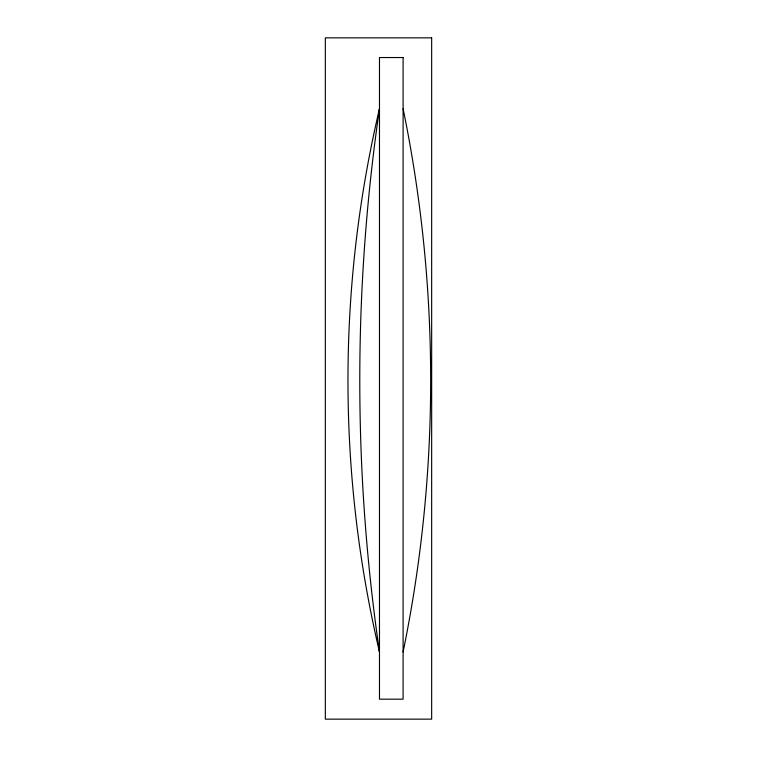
<?xml version="1.0" encoding="UTF-8"?>
<svg xmlns="http://www.w3.org/2000/svg" width="757" height="757" viewBox="0 0 757 757"><rect width="100%" height="100%" fill="white"/><g stroke="black" fill="none" stroke-linecap="round" stroke-linejoin="round"><path stroke-width="1.14" d="M403.103 108.743A1351.605 1351.605 0 0 1 403.103 651.919M431.66 37.85L325.34 37.85L325.34 719.15L431.66 719.15L431.66 37.85M403.103 57.541L379.475 57.541L379.475 699.175L403.103 699.175L403.103 57.541M379.475 108.743A1186.342 1186.342 0 0 0 379.475 651.919A1882.791 1882.791 0 0 1 379.475 108.743"/></g></svg>
